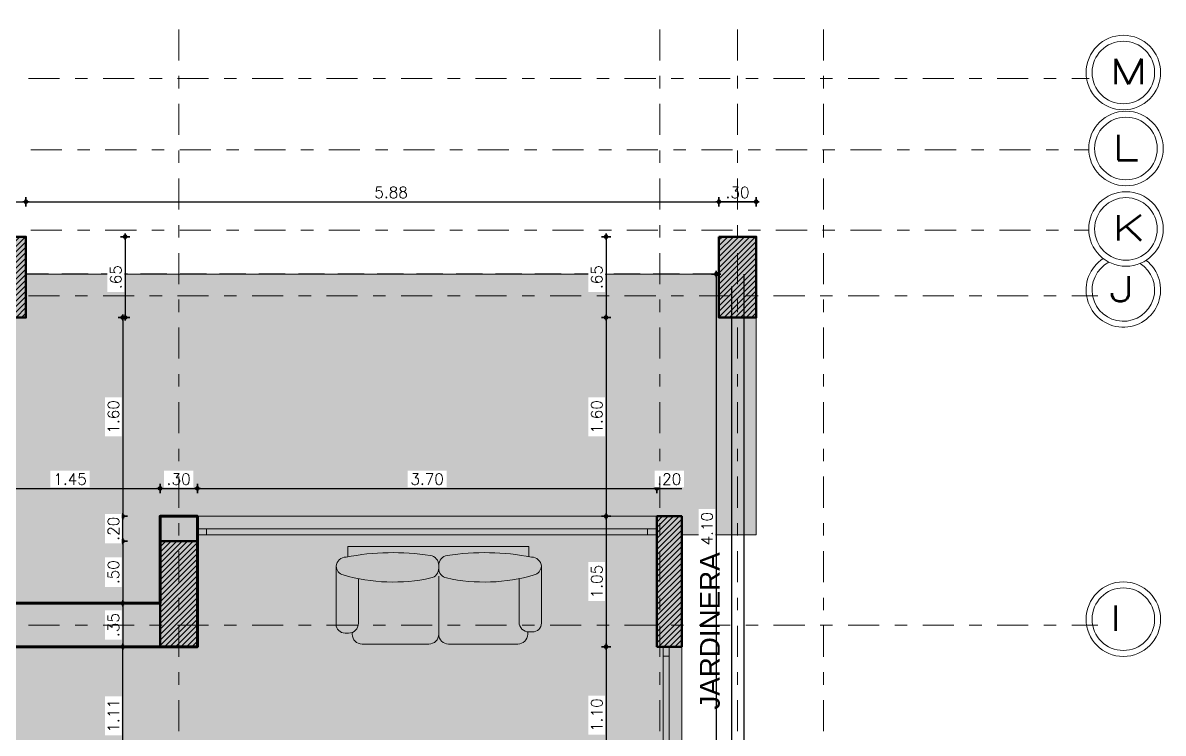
# Model space of a CAD drawing. Header units: metres. Extents: x -50 to 76, y -61 to 14.
# Drawn here: x -6.34 to 2.84, y 0.55 to 6.27 of the extents above; entities that cross this region are included whole.
import ezdxf

# ---------------------------------------------------------------- set-up
doc = ezdxf.new("R2010")
doc.units = ezdxf.units.M
doc.header["$MEASUREMENT"] = 0
for name, pattern in [('CENTERX2', [4, 2.5, -0.5, 0.5, -0.5]), ('DASHDOT2', [0.5, 0.25, -0.125, 0, -0.125]), ('Línea Oculta', [0.3175, 0.211667, -0.105833])]:
    doc.linetypes.add(name, pattern=pattern)
for name, color, linetype, lineweight in [('1 AREAS', 65, 'Continuous', 50), ('1 AREAS HACH', 250, 'Continuous', 9), ('1 COLUMNAS', 1, 'Continuous', 50), ('1 MATERAS', 45, 'Continuous', 25), ('1 MUEBLES', 46, 'Continuous', 18), ('1 MUROS', 255, 'Continuous', 60), ('1 PROYECCIONES', 144, 'Continuous', 25), ('1 RELLENO COLUMNAS', 225, 'Continuous', 18), ('1 TEXTOS', 4, 'Continuous', 20), ('1 VENTANAS', 2, 'Continuous', 18), ('_TXT1', 7, 'Continuous', 0), ('achurados', 251, 'Continuous', 0), ('COTAS', 251, 'Continuous', 35), ('EJES', 251, 'CENTERX2', 0), ('F-PLANO 3', 81, 'Continuous', 20)]:
    doc.layers.add(name, color=color, linetype=linetype, lineweight=lineweight)
doc.styles.add('cotas', font='romans.shx')
doc.styles.add('Estilo_Generado_1', font='arial.ttf')
doc.styles.add('ROMANS', font='romans', dxfattribs={"width": 0.7})
doc.dimstyles.new('COT-50', dxfattribs={"dimscale": 0.5, "dimtxt": 0.18, "dimasz": 0.05, "dimexe": 0.08, "dimexo": 0.1, "dimgap": 0.06, "dimtad": 1, "dimzin": 4, "dimdsep": 46, "dimtxsty": 'cotas', "dimblk1": 'COTA', "dimblk2": 'COTA', "dimsah": 1, "dimcen": 0.09, "dimse1": 1, "dimse2": 1, "dimclrd": 256, "dimclre": 253, "dimclrt": 14, "dimadec": 0, "dimazin": 0, "dimtfac": 1, "dimtix": 1, "dimtmove": 0, "dimatfit": 3, "dimldrblk": 'COTA', "dimfxl": 1, "dimtfill": 1, "dimtfillclr": 256, "dimtolj": 1, "dimtzin": 12, "dimarcsym": 0})
pattern_1 = [(45, (-1840.654124, 942.824767), (-0.0220970869, 0.0220970869), [])]

# ---------------------------------------------------------------- blocks, each defined once
blk = doc.blocks.new('SILLON-4')
for p, q in [((-0.729, 0), (0.729, 0)), ((-0.729, -0.0807), (-0.729, 0)), ((0.729, 0), (0.729, -0.082)), ((-0.8299, -0.1582), (-0.8302, -0.1582)), ((-0.8302, -0.1582), (-0.8302, -0.1647)), ((-0.8302, -0.6153), (-0.8302, -0.1647)), ((-0.0036, -0.1745), (-0.0036, -0.1502)), ((-0.0036, -0.1745), (-0.0036, -0.1502)), ((0.8227, -0.1583), (0.823, -0.1583)), ((0.823, -0.6246), (0.823, -0.1583)), ((-0.6502, -0.2581), (-0.6502, -0.6073)), ((-0.0036, -0.2375), (-0.0036, -0.7047)), ((0.643, -0.2581), (0.643, -0.6166)), ((0.643, -0.5166), (0.6422, -0.5166)), ((-0.7302, -0.6873), (-0.7582, -0.6873)), ((-0.7198, -0.6866), (-0.7198, -0.6868)), ((-0.7198, -0.6866), (-0.7198, -0.7047)), ((-0.0036, -0.6507), (-0.0036, -0.7047)), ((0.6929, -0.6907), (0.6929, -0.7047)), ((0.751, -0.6966), (0.723, -0.6966)), ((-0.6398, -0.7847), (-0.0836, -0.7847)), ((0.0764, -0.7847), (0.6129, -0.7847))]:
    blk.add_line(p, q)
for centre, radius, start, end in [((-0.7502, -0.1647), 0.08, 90, 175.25708), ((-0.3715, -2.0462), 1.9977, 81.36729, 100.92894), ((-0.0836, -0.1502), 0.08, 0, 81.36729), ((0.0764, -0.1502), 0.08, 98.63271, 180), ((0.3642, -2.0462), 1.9977, 79.07106, 98.63271), ((0.743, -0.1647), 0.08, 4.74292, 90), ((-0.7502, -0.1515), 0.08, 184.74292, 253.81105), ((-0.0836, -0.1745), 0.08, 282.23323, 0), ((0.0764, -0.1745), 0.08, 180, 257.76677), ((0.743, -0.1515), 0.08, 286.18895, 355.25708), ((-0.3715, 1.1531), 1.4385, 253.81105, 282.23323), ((0.3642, 1.1531), 1.4385, 257.76677, 286.18895), ((-0.7582, -0.6153), 0.072, 180, 270), ((-0.7302, -0.6073), 0.08, 270, 0), ((0.723, -0.6166), 0.08, 180, 270), ((0.751, -0.6246), 0.072, 270, 0), ((-0.6398, -0.7047), 0.08, 180, 270), ((-0.0836, -0.7047), 0.08, 270, 0), ((0.0764, -0.7047), 0.08, 180, 270), ((0.6129, -0.7047), 0.08, 270, 0)]:
    blk.add_arc(centre, radius, start, end)
blk = doc.blocks.new('COTA')
for p, q in [((-1, 0), (1, 0)), ((0, 1.5), (0, -1.5))]:
    blk.add_line(p, q)
blk.add_circle((0, 0), 0.5)
blk = doc.blocks.new('*D48')
at = {"layer": 'COTAS', "lineweight": -2, "transparency": 16777216}
blk.add_line((-19.5095, 7.1419), (0.2405, 7.1419), dxfattribs=at)
at = {"layer": 'Defpoints', "color": 0, "transparency": 16777216}
for p in [(0.2655, 7.1419), (-19.5345, 4.75), (0.2655, 0.15)]:
    blk.add_point(p, dxfattribs=at)
at = {"layer": 'COTAS', "lineweight": -2, "transparency": 16777216, "xscale": 0.025, "yscale": 0.025, "zscale": 0.025, "rotation": 180}
blk.add_blockref('COTA', (-19.5345, 7.1419), dxfattribs=at)
at = {"layer": 'COTAS', "lineweight": -2, "transparency": 16777216, "xscale": 0.025, "yscale": 0.025, "zscale": 0.025}
blk.add_blockref('COTA', (0.2655, 7.1419), dxfattribs=at)
at = {"layer": 'COTAS', "color": 14, "transparency": 16777216, "insert": (-9.6024, 7.2169), "char_height": 0.09, "attachment_point": 5, "style": 'cotas', "bg_fill": 3, "box_fill_scale": 1.25, "bg_fill_color": 256, "bg_fill_true_color": 13158600, "bg_fill_transparency": 0}
blk.add_mtext('\\A1;19.80', dxfattribs=at)
blk = doc.blocks.new('*D50')
at = {"layer": 'COTAS', "lineweight": -2, "transparency": 16777216}
blk.add_line((-6.6595, 4.8318), (-6.3395, 4.8318), dxfattribs=at)
at = {"layer": 'Defpoints', "color": 0, "transparency": 16777216}
for p in [(-6.3145, 4.8318), (-6.6845, 4.55), (-6.3145, 4.55)]:
    blk.add_point(p, dxfattribs=at)
at = {"layer": 'COTAS', "lineweight": -2, "transparency": 16777216, "xscale": 0.025, "yscale": 0.025, "zscale": 0.025, "rotation": 180}
blk.add_blockref('COTA', (-6.6845, 4.8318), dxfattribs=at)
at = {"layer": 'COTAS', "lineweight": -2, "transparency": 16777216, "xscale": 0.025, "yscale": 0.025, "zscale": 0.025}
blk.add_blockref('COTA', (-6.3145, 4.8318), dxfattribs=at)
at = {"layer": 'COTAS', "color": 14, "transparency": 16777216, "insert": (-6.4995, 4.9068), "char_height": 0.09, "attachment_point": 5, "style": 'cotas', "bg_fill": 3, "box_fill_scale": 1.25, "bg_fill_color": 256, "bg_fill_true_color": 13158600, "bg_fill_transparency": 0}
blk.add_mtext('\\A1;.37', dxfattribs=at)
blk = doc.blocks.new('*D60')
at = {"layer": 'COTAS', "lineweight": -2, "transparency": 16777216}
blk.add_line((-6.2895, 4.8318), (-0.4595, 4.8318), dxfattribs=at)
at = {"layer": 'Defpoints', "color": 0, "transparency": 16777216}
for p in [(-0.4345, 4.8318), (-6.3145, 4.55), (-0.4345, 4.55)]:
    blk.add_point(p, dxfattribs=at)
at = {"layer": 'COTAS', "lineweight": -2, "transparency": 16777216, "xscale": 0.025, "yscale": 0.025, "zscale": 0.025, "rotation": 180}
blk.add_blockref('COTA', (-6.3145, 4.8318), dxfattribs=at)
at = {"layer": 'COTAS', "lineweight": -2, "transparency": 16777216, "xscale": 0.025, "yscale": 0.025, "zscale": 0.025}
blk.add_blockref('COTA', (-0.4345, 4.8318), dxfattribs=at)
at = {"layer": 'COTAS', "color": 14, "transparency": 16777216, "insert": (-3.3745, 4.9068), "char_height": 0.09, "attachment_point": 5, "style": 'cotas', "bg_fill": 3, "box_fill_scale": 1.25, "bg_fill_color": 256, "bg_fill_true_color": 13158600, "bg_fill_transparency": 0}
blk.add_mtext('\\A1;5.88', dxfattribs=at)
blk = doc.blocks.new('*D61')
at = {"layer": 'COTAS', "lineweight": -2, "transparency": 16777216}
blk.add_line((-0.4595, 4.8318), (-0.7095, 4.8318), dxfattribs=at)
at = {"layer": 'Defpoints', "color": 0, "transparency": 16777216}
for p in [(-0.7345, 4.55), (-0.4345, 4.55)]:
    blk.add_point(p, dxfattribs=at)
at = {"layer": 'COTAS', "lineweight": -2, "transparency": 16777216, "xscale": 0.025, "yscale": 0.025, "zscale": 0.025, "rotation": 180}
blk.add_blockref('COTA', (-0.7345, 4.8318), dxfattribs=at)
at = {"layer": 'COTAS', "lineweight": -2, "transparency": 16777216, "xscale": 0.025, "yscale": 0.025, "zscale": 0.025}
blk.add_blockref('COTA', (-0.4345, 4.8318), dxfattribs=at)
at = {"layer": 'COTAS', "color": 14, "transparency": 16777216, "insert": (-0.5845, 4.9068), "char_height": 0.09, "attachment_point": 5, "style": 'cotas', "bg_fill": 3, "box_fill_scale": 1.25, "bg_fill_color": 256, "bg_fill_true_color": 13158600, "bg_fill_transparency": 0}
blk.add_mtext('\\A1;.30', dxfattribs=at)
at = {"layer": 'Defpoints', "color": 0, "transparency": 16777216}
blk.add_point((-0.7345, 4.8318), dxfattribs=at)
blk = doc.blocks.new('*D62')
at = {"layer": 'COTAS', "lineweight": -2, "transparency": 16777216}
blk.add_line((-0.4595, 6.4069), (-10.8595, 6.4069), dxfattribs=at)
at = {"layer": 'Defpoints', "color": 0, "transparency": 16777216}
for p in [(-10.8845, 6.4069), (-10.8845, 5.9), (-0.4345, 4.55)]:
    blk.add_point(p, dxfattribs=at)
at = {"layer": 'COTAS', "lineweight": -2, "transparency": 16777216, "xscale": 0.025, "yscale": 0.025, "zscale": 0.025, "rotation": 180}
blk.add_blockref('COTA', (-10.8845, 6.4069), dxfattribs=at)
at = {"layer": 'COTAS', "lineweight": -2, "transparency": 16777216, "xscale": 0.025, "yscale": 0.025, "zscale": 0.025}
blk.add_blockref('COTA', (-0.4345, 6.4069), dxfattribs=at)
at = {"layer": 'COTAS', "color": 14, "transparency": 16777216, "insert": (-5.6595, 6.4819), "char_height": 0.09, "attachment_point": 5, "style": 'cotas', "bg_fill": 3, "box_fill_scale": 1.25, "bg_fill_color": 256, "bg_fill_true_color": 13158600, "bg_fill_transparency": 0}
blk.add_mtext('\\A1;10.45', dxfattribs=at)
blk = doc.blocks.new('*D70')
at = {"layer": 'COTAS', "lineweight": -2, "transparency": 16777216}
blk.add_line((-6.6595, 2.5245), (-5.2595, 2.5245), dxfattribs=at)
at = {"layer": 'Defpoints', "color": 0, "transparency": 16777216}
for p in [(-5.2345, 2.5245), (-6.6845, 1.6), (-5.2345, 1.6)]:
    blk.add_point(p, dxfattribs=at)
at = {"layer": 'COTAS', "lineweight": -2, "transparency": 16777216, "xscale": 0.025, "yscale": 0.025, "zscale": 0.025, "rotation": 180}
blk.add_blockref('COTA', (-6.6845, 2.5245), dxfattribs=at)
at = {"layer": 'COTAS', "lineweight": -2, "transparency": 16777216, "xscale": 0.025, "yscale": 0.025, "zscale": 0.025}
blk.add_blockref('COTA', (-5.2345, 2.5245), dxfattribs=at)
at = {"layer": 'COTAS', "color": 14, "transparency": 16777216, "insert": (-5.9595, 2.5995), "char_height": 0.09, "attachment_point": 5, "style": 'cotas', "bg_fill": 3, "box_fill_scale": 1.25, "bg_fill_color": 256, "bg_fill_true_color": 13158600, "bg_fill_transparency": 0}
blk.add_mtext('\\A1;1.45', dxfattribs=at)
blk = doc.blocks.new('*D71')
at = {"layer": 'COTAS', "lineweight": -2, "transparency": 16777216}
blk.add_line((-5.2095, 2.5245), (-4.9595, 2.5245), dxfattribs=at)
at = {"layer": 'Defpoints', "color": 0, "transparency": 16777216}
for p in [(-5.2345, 2.3), (-4.9345, 2.3)]:
    blk.add_point(p, dxfattribs=at)
at = {"layer": 'COTAS', "lineweight": -2, "transparency": 16777216, "xscale": 0.025, "yscale": 0.025, "zscale": 0.025, "rotation": 180}
blk.add_blockref('COTA', (-5.2345, 2.5245), dxfattribs=at)
at = {"layer": 'COTAS', "lineweight": -2, "transparency": 16777216, "xscale": 0.025, "yscale": 0.025, "zscale": 0.025}
blk.add_blockref('COTA', (-4.9345, 2.5245), dxfattribs=at)
at = {"layer": 'COTAS', "color": 14, "transparency": 16777216, "insert": (-5.0845, 2.5995), "char_height": 0.09, "attachment_point": 5, "style": 'cotas', "bg_fill": 3, "box_fill_scale": 1.25, "bg_fill_color": 256, "bg_fill_true_color": 13158600, "bg_fill_transparency": 0}
blk.add_mtext('\\A1;.30', dxfattribs=at)
at = {"layer": 'Defpoints', "color": 0, "transparency": 16777216}
blk.add_point((-4.9345, 2.5245), dxfattribs=at)
blk = doc.blocks.new('*D72')
at = {"layer": 'COTAS', "lineweight": -2, "transparency": 16777216}
blk.add_line((-4.9095, 2.5245), (-1.2595, 2.5245), dxfattribs=at)
at = {"layer": 'Defpoints', "color": 0, "transparency": 16777216}
for p in [(-1.2345, 2.5245), (-4.9345, 2.3), (-1.2345, 2.3)]:
    blk.add_point(p, dxfattribs=at)
at = {"layer": 'COTAS', "lineweight": -2, "transparency": 16777216, "xscale": 0.025, "yscale": 0.025, "zscale": 0.025, "rotation": 180}
blk.add_blockref('COTA', (-4.9345, 2.5245), dxfattribs=at)
at = {"layer": 'COTAS', "lineweight": -2, "transparency": 16777216, "xscale": 0.025, "yscale": 0.025, "zscale": 0.025}
blk.add_blockref('COTA', (-1.2345, 2.5245), dxfattribs=at)
at = {"layer": 'COTAS', "color": 14, "transparency": 16777216, "insert": (-3.0845, 2.5995), "char_height": 0.09, "attachment_point": 5, "style": 'cotas', "bg_fill": 3, "box_fill_scale": 1.25, "bg_fill_color": 256, "bg_fill_true_color": 13158600, "bg_fill_transparency": 0}
blk.add_mtext('\\A1;3.70', dxfattribs=at)
blk = doc.blocks.new('*D73')
at = {"layer": 'COTAS', "lineweight": -2, "transparency": 16777216}
blk.add_line((-1.2345, 2.5245), (-1.0345, 2.5245), dxfattribs=at)
at = {"layer": 'Defpoints', "color": 0, "transparency": 16777216}
for p in [(-1.2345, 2.3), (-1.0345, 2.3)]:
    blk.add_point(p, dxfattribs=at)
at = {"layer": 'COTAS', "color": 14, "transparency": 16777216, "insert": (-1.1345, 2.5995), "char_height": 0.09, "attachment_point": 5, "style": 'cotas', "bg_fill": 3, "box_fill_scale": 1.25, "bg_fill_color": 256, "bg_fill_true_color": 13158600, "bg_fill_transparency": 0}
blk.add_mtext('\\A1;.20', dxfattribs=at)
at = {"layer": 'Defpoints', "color": 0, "transparency": 16777216}
blk.add_point((-1.0345, 2.5245), dxfattribs=at)
blk = doc.blocks.new('*D162')
at = {"layer": 'COTAS', "lineweight": -2, "transparency": 16777216}
blk.add_line((-5.5353, 0.1639), (-5.5353, 1.225), dxfattribs=at)
at = {"layer": 'Defpoints', "color": 0, "transparency": 16777216}
for p in [(-5.5353, 1.25), (-4.9345, 1.25), (-4.9345, 0.1389)]:
    blk.add_point(p, dxfattribs=at)
at = {"layer": 'COTAS', "lineweight": -2, "transparency": 16777216, "xscale": 0.025, "yscale": 0.025, "zscale": 0.025}
for p, rotation in [((-5.5353, 1.25), 90), ((-5.5353, 0.1389), 270)]:
    blk.add_blockref('COTA', p, dxfattribs=dict(at, rotation=rotation))
at = {"layer": 'COTAS', "color": 14, "transparency": 16777216, "insert": (-5.6103, 0.6944), "char_height": 0.09, "attachment_point": 5, "rotation": 90, "style": 'cotas', "bg_fill": 3, "box_fill_scale": 1.25, "bg_fill_color": 256, "bg_fill_true_color": 13158600, "bg_fill_transparency": 0}
blk.add_mtext('\\A1;1.11', dxfattribs=at)
blk = doc.blocks.new('*D163')
at = {"layer": 'COTAS', "lineweight": -2, "transparency": 16777216}
blk.add_line((-5.5353, 1.575), (-5.5353, 1.275), dxfattribs=at)
at = {"layer": 'Defpoints', "color": 0, "transparency": 16777216}
for p in [(-6.6845, 1.6), (-6.6845, 1.25), (-5.5353, 1.25)]:
    blk.add_point(p, dxfattribs=at)
at = {"layer": 'COTAS', "lineweight": -2, "transparency": 16777216, "xscale": 0.025, "yscale": 0.025, "zscale": 0.025}
for p, rotation in [((-5.5353, 1.6), 90), ((-5.5353, 1.25), 270)]:
    blk.add_blockref('COTA', p, dxfattribs=dict(at, rotation=rotation))
at = {"layer": 'COTAS', "color": 14, "transparency": 16777216, "insert": (-5.6103, 1.425), "char_height": 0.09, "attachment_point": 5, "rotation": 90, "style": 'cotas', "bg_fill": 3, "box_fill_scale": 1.25, "bg_fill_color": 256, "bg_fill_true_color": 13158600, "bg_fill_transparency": 0}
blk.add_mtext('\\A1;.35', dxfattribs=at)
blk = doc.blocks.new('*D164')
at = {"layer": 'COTAS', "lineweight": -2, "transparency": 16777216}
blk.add_line((-5.5353, 2.075), (-5.5353, 1.625), dxfattribs=at)
at = {"layer": 'Defpoints', "color": 0, "transparency": 16777216}
for p in [(-5.2345, 2.1), (-5.5353, 1.6), (-5.2345, 1.6)]:
    blk.add_point(p, dxfattribs=at)
at = {"layer": 'COTAS', "lineweight": -2, "transparency": 16777216, "xscale": 0.025, "yscale": 0.025, "zscale": 0.025}
for p, rotation in [((-5.5353, 2.1), 90), ((-5.5353, 1.6), 270)]:
    blk.add_blockref('COTA', p, dxfattribs=dict(at, rotation=rotation))
at = {"layer": 'COTAS', "color": 14, "transparency": 16777216, "insert": (-5.6103, 1.85), "char_height": 0.09, "attachment_point": 5, "rotation": 90, "style": 'cotas', "bg_fill": 3, "box_fill_scale": 1.25, "bg_fill_color": 256, "bg_fill_true_color": 13158600, "bg_fill_transparency": 0}
blk.add_mtext('\\A1;.50', dxfattribs=at)
blk = doc.blocks.new('*D165')
at = {"layer": 'COTAS', "lineweight": -2, "transparency": 16777216}
blk.add_line((-5.5353, 3.875), (-5.5353, 2.325), dxfattribs=at)
at = {"layer": 'Defpoints', "color": 0, "transparency": 16777216}
for p in [(-6.3145, 3.9), (-5.5353, 2.3), (-5.2345, 2.3)]:
    blk.add_point(p, dxfattribs=at)
at = {"layer": 'COTAS', "lineweight": -2, "transparency": 16777216, "xscale": 0.025, "yscale": 0.025, "zscale": 0.025}
for p, rotation in [((-5.5353, 3.9), 90), ((-5.5353, 2.3), 270)]:
    blk.add_blockref('COTA', p, dxfattribs=dict(at, rotation=rotation))
at = {"layer": 'COTAS', "color": 14, "transparency": 16777216, "insert": (-5.6103, 3.1), "char_height": 0.09, "attachment_point": 5, "rotation": 90, "style": 'cotas', "bg_fill": 3, "box_fill_scale": 1.25, "bg_fill_color": 256, "bg_fill_true_color": 13158600, "bg_fill_transparency": 0}
blk.add_mtext('\\A1;1.60', dxfattribs=at)
blk = doc.blocks.new('*D166')
at = {"layer": 'COTAS', "lineweight": -2, "transparency": 16777216}
blk.add_line((-5.5157, 4.525), (-5.5157, 3.925), dxfattribs=at)
at = {"layer": 'Defpoints', "color": 0, "transparency": 16777216}
for p in [(-6.3145, 4.55), (-6.3145, 3.9), (-5.5157, 3.9)]:
    blk.add_point(p, dxfattribs=at)
at = {"layer": 'COTAS', "lineweight": -2, "transparency": 16777216, "xscale": 0.025, "yscale": 0.025, "zscale": 0.025}
for p, rotation in [((-5.5157, 4.55), 90), ((-5.5157, 3.9), 270)]:
    blk.add_blockref('COTA', p, dxfattribs=dict(at, rotation=rotation))
at = {"layer": 'COTAS', "color": 14, "transparency": 16777216, "insert": (-5.5907, 4.225), "char_height": 0.09, "attachment_point": 5, "rotation": 90, "style": 'cotas', "bg_fill": 3, "box_fill_scale": 1.25, "bg_fill_color": 256, "bg_fill_true_color": 13158600, "bg_fill_transparency": 0}
blk.add_mtext('\\A1;.65', dxfattribs=at)
blk = doc.blocks.new('*D167')
at = {"layer": 'COTAS', "lineweight": -2, "transparency": 16777216}
blk.add_line((-1.6433, 4.525), (-1.6433, 3.925), dxfattribs=at)
at = {"layer": 'Defpoints', "color": 0, "transparency": 16777216}
for p in [(-0.7345, 4.55), (-1.6433, 3.9), (-1.3845, 3.9)]:
    blk.add_point(p, dxfattribs=at)
at = {"layer": 'COTAS', "lineweight": -2, "transparency": 16777216, "xscale": 0.025, "yscale": 0.025, "zscale": 0.025}
for p, rotation in [((-1.6433, 4.55), 90), ((-1.6433, 3.9), 270)]:
    blk.add_blockref('COTA', p, dxfattribs=dict(at, rotation=rotation))
at = {"layer": 'COTAS', "color": 14, "transparency": 16777216, "insert": (-1.7183, 4.225), "char_height": 0.09, "attachment_point": 5, "rotation": 90, "style": 'cotas', "bg_fill": 3, "box_fill_scale": 1.25, "bg_fill_color": 256, "bg_fill_true_color": 13158600, "bg_fill_transparency": 0}
blk.add_mtext('\\A1;.65', dxfattribs=at)
blk = doc.blocks.new('*D168')
at = {"layer": 'COTAS', "lineweight": -2, "transparency": 16777216}
blk.add_line((-1.6433, 3.875), (-1.6433, 2.325), dxfattribs=at)
at = {"layer": 'Defpoints', "color": 0, "transparency": 16777216}
for p in [(-1.3845, 3.9), (-1.6433, 2.3), (-1.2345, 2.3)]:
    blk.add_point(p, dxfattribs=at)
at = {"layer": 'COTAS', "lineweight": -2, "transparency": 16777216, "xscale": 0.025, "yscale": 0.025, "zscale": 0.025}
for p, rotation in [((-1.6433, 3.9), 90), ((-1.6433, 2.3), 270)]:
    blk.add_blockref('COTA', p, dxfattribs=dict(at, rotation=rotation))
at = {"layer": 'COTAS', "color": 14, "transparency": 16777216, "insert": (-1.7183, 3.1), "char_height": 0.09, "attachment_point": 5, "rotation": 90, "style": 'cotas', "bg_fill": 3, "box_fill_scale": 1.25, "bg_fill_color": 256, "bg_fill_true_color": 13158600, "bg_fill_transparency": 0}
blk.add_mtext('\\A1;1.60', dxfattribs=at)
blk = doc.blocks.new('*D169')
at = {"layer": 'COTAS', "lineweight": -2, "transparency": 16777216}
blk.add_line((-1.6433, 2.275), (-1.6433, 1.275), dxfattribs=at)
at = {"layer": 'Defpoints', "color": 0, "transparency": 16777216}
for p in [(-1.2345, 2.3), (-1.6433, 1.25), (-1.2345, 1.25)]:
    blk.add_point(p, dxfattribs=at)
at = {"layer": 'COTAS', "lineweight": -2, "transparency": 16777216, "xscale": 0.025, "yscale": 0.025, "zscale": 0.025}
for p, rotation in [((-1.6433, 2.3), 90), ((-1.6433, 1.25), 270)]:
    blk.add_blockref('COTA', p, dxfattribs=dict(at, rotation=rotation))
at = {"layer": 'COTAS', "color": 14, "transparency": 16777216, "insert": (-1.7183, 1.775), "char_height": 0.09, "attachment_point": 5, "rotation": 90, "style": 'cotas', "bg_fill": 3, "box_fill_scale": 1.25, "bg_fill_color": 256, "bg_fill_true_color": 13158600, "bg_fill_transparency": 0}
blk.add_mtext('\\A1;1.05', dxfattribs=at)
blk = doc.blocks.new('*D170')
at = {"layer": 'COTAS', "lineweight": -2, "transparency": 16777216}
blk.add_line((-1.6433, 1.225), (-1.6433, 0.175), dxfattribs=at)
at = {"layer": 'Defpoints', "color": 0, "transparency": 16777216}
for p in [(-1.0345, 1.25), (-1.6433, 0.15), (-1.0345, 0.15)]:
    blk.add_point(p, dxfattribs=at)
at = {"layer": 'COTAS', "lineweight": -2, "transparency": 16777216, "xscale": 0.025, "yscale": 0.025, "zscale": 0.025}
for p, rotation in [((-1.6433, 1.25), 90), ((-1.6433, 0.15), 270)]:
    blk.add_blockref('COTA', p, dxfattribs=dict(at, rotation=rotation))
at = {"layer": 'COTAS', "color": 14, "transparency": 16777216, "insert": (-1.7183, 0.7), "char_height": 0.09, "attachment_point": 5, "rotation": 90, "style": 'cotas', "bg_fill": 3, "box_fill_scale": 1.25, "bg_fill_color": 256, "bg_fill_true_color": 13158600, "bg_fill_transparency": 0}
blk.add_mtext('\\A1;1.10', dxfattribs=at)
blk = doc.blocks.new('*D173')
at = {"layer": 'COTAS', "lineweight": -2, "transparency": 16777216}
blk.add_line((-0.7557, 4.225), (-0.7557, 0.175), dxfattribs=at)
at = {"layer": 'Defpoints', "color": 0, "transparency": 16777216}
for p in [(-1.0345, 4.25), (-1.0345, 0.15), (-0.7557, 0.15)]:
    blk.add_point(p, dxfattribs=at)
at = {"layer": 'COTAS', "lineweight": -2, "transparency": 16777216, "xscale": 0.025, "yscale": 0.025, "zscale": 0.025}
for p, rotation in [((-0.7557, 4.25), 90), ((-0.7557, 0.15), 270)]:
    blk.add_blockref('COTA', p, dxfattribs=dict(at, rotation=rotation))
at = {"layer": 'COTAS', "color": 14, "transparency": 16777216, "insert": (-0.8307, 2.2), "char_height": 0.09, "attachment_point": 5, "rotation": 90, "style": 'cotas', "bg_fill": 3, "box_fill_scale": 1.25, "bg_fill_color": 256, "bg_fill_true_color": 13158600, "bg_fill_transparency": 0}
blk.add_mtext('\\A1;4.10', dxfattribs=at)
blk = doc.blocks.new('*D410')
at = {"layer": '1 COLUMNAS', "lineweight": -2, "transparency": 16777216}
blk.add_line((-5.5353, 2.1), (-5.5353, 2.3), dxfattribs=at)
at = {"layer": 'Defpoints', "color": 0, "transparency": 16777216}
for p in [(-5.2345, 2.3), (-5.2345, 2.1)]:
    blk.add_point(p, dxfattribs=at)
at = {"layer": '1 COLUMNAS', "color": 14, "transparency": 16777216, "insert": (-5.6103, 2.2), "char_height": 0.09, "attachment_point": 5, "rotation": 90, "style": 'cotas', "bg_fill": 3, "box_fill_scale": 1.25, "bg_fill_color": 256, "bg_fill_true_color": 13158600, "bg_fill_transparency": 0}
blk.add_mtext('\\A1;.20', dxfattribs=at)
at = {"layer": 'Defpoints', "color": 0, "transparency": 16777216}
blk.add_point((-5.5353, 2.3), dxfattribs=at)

msp = doc.modelspace()

# ---------------------------------------------------------------- hatches: boundary and pattern name
at = {"layer": '1 AREAS HACH'}
h = msp.add_hatch(dxfattribs=at)
h.set_pattern_fill('ANGLE', color=256)
h.set_pattern_definition([(0, (-39.43992, 0), (0, 0.275), [0.2, -0.075]), (90, (-39.43992, 0), (-0.275, 2e-17), [0.2, -0.075])])
h.paths.add_polyline_path([(-15.4845, 4.75), (-19.2345, 4.75), (-19.5345, 4.75), (-19.5345, -4.5), (-16.6345, -4.5), (-16.6345, -5.75), (-12.2845, -5.75), (-12.2845, -4.5), (-10.5845, -4.5), (-10.5845, -5.3), (-10.1845, -5.3), (-10.1845, -4.5), (-5.2345, -4.5), (-5.2345, -5.3), (-5.0845, -5.3), (-5.0845, -6.8), (0.2655, -6.8), (0.2655, 0.15), (-1.0345, 0.15), (-1.0345, 2.15), (-0.4345, 2.15), (-0.4345, 4.55), (-0.7345, 4.55), (-0.7345, 4.25), (-6.3145, 4.25), (-6.3145, 4.55), (-6.6845, 4.55), (-6.6845, 1.4), (-10.8845, 1.4), (-10.8845, 2.55), (-11.0845, 2.55), (-11.0845, 4.75), (-10.8845, 4.75), (-10.8845, 5.9), (-11.2345, 5.9), (-11.2345, 5.35), (-15.4845, 5.35)])
at = {"layer": '1 RELLENO COLUMNAS'}
h = msp.add_hatch(dxfattribs=at)
h.set_pattern_fill('ANSI31', color=256, scale=0.25)
h.set_pattern_definition(pattern_1)
h.paths.add_polyline_path([(-15.1345, 5.35), (-15.4845, 5.35), (-15.4845, 5.15), (-15.1345, 5.15)])
h.paths.add_polyline_path([(-10.8845, 5.9), (-11.2345, 5.9), (-11.2345, 5.75), (-11.2345, 4.75), (-11.0595, 4.75), (-10.8845, 4.75)])
h.paths.add_polyline_path([(-10.8845, 2.55), (-11.2345, 2.55), (-11.2345, 1.6), (-11.2345, 1.25), (-10.8845, 1.25), (-10.8845, 1.6)])
h.paths.add_polyline_path([(-4.9345, 2.1), (-5.2345, 2.1), (-5.2345, 1.25), (-4.9345, 1.25), (-4.9345, 1.6)])
h.paths.add_polyline_path([(-6.3145, 4.55), (-6.6845, 4.55), (-6.6845, 3.9), (-6.3145, 3.9), (-6.3145, 4.25)])
h.paths.add_polyline_path([(-0.4345, 4.55), (-0.7345, 4.55), (-0.7345, 3.9), (-0.4345, 3.9)])
h.paths.add_polyline_path([(-1.0345, -2.65), (-1.3845, -2.65), (-1.3845, -3.75), (-1.0345, -3.75), (-1.0345, -3.45)])
h.paths.add_polyline_path([(-4.9345, -3.95), (-5.2345, -3.95), (-5.2345, -5.3), (-4.9345, -5.3)])
h.paths.add_polyline_path([(-10.1845, -3.95), (-10.5845, -3.95), (-10.5845, -5.3), (-10.1845, -5.3)])
h.paths.add_polyline_path([(-10.1845, -7.4), (-10.5845, -7.4), (-10.5845, -8.75), (-10.1845, -8.75)])
h.paths.add_polyline_path([(-12.0845, -4.2), (-12.5345, -4.2), (-12.5345, -4.5), (-12.2845, -4.5), (-12.0845, -4.5)])
h.paths.add_polyline_path([(-12.2845, -2.1), (-12.5345, -2.1), (-12.5345, -2.9), (-12.2845, -2.9)])
h.paths.add_polyline_path([(-16.3345, -2.601), (-16.6345, -2.601), (-16.6345, -2.901), (-16.4845, -2.901), (-16.4845, -2.9), (-16.3345, -2.9)])
h.paths.add_polyline_path([(-16.4845, -4.2), (-16.7845, -4.2), (-17.0845, -4.2), (-17.0845, -4.5), (-16.4845, -4.5)])
h.paths.add_polyline_path([(-18.9345, -4.2), (-19.5345, -4.2), (-19.5345, -4.5), (-19.2345, -4.5), (-18.9345, -4.5)])
h.paths.add_polyline_path([(-19.2345, -0.8), (-19.5345, -0.8), (-19.5345, -1.1), (-19.2345, -1.1)])
h.paths.add_polyline_path([(-16.4845, -0.8), (-16.7845, -0.8), (-16.7845, -1.1), (-16.4845, -1.1)])
h.paths.add_polyline_path([(-19.0845, 1.6), (-19.3074, 1.6013), (-19.5345, 1.6013), (-19.5345, 1.25), (-19.3095, 1.25), (-19.0845, 1.25)])
h.paths.add_polyline_path([(-15.1345, 2.3), (-15.4845, 2.3), (-15.4845, 1.25), (-15.1345, 1.25)])
h = msp.add_hatch(dxfattribs=at)
h.set_pattern_fill('ANSI31', color=256, scale=0.25)
h.set_pattern_definition(pattern_1)
h.paths.add_polyline_path([(-1.0345, 2.3), (-1.2345, 2.3), (-1.2345, 1.25), (-1.0345, 1.25)])

# ---------------------------------------------------------------- linework, layer by layer
at = {"layer": '1 AREAS', "lineweight": 13}
msp.add_lwpolyline([(-11.0845, 2.55), (-10.8845, 2.55), (-10.8845, 1.4), (-6.6845, 1.4), (-6.6845, 4.55), (-6.3145, 4.55), (-6.3145, 4.25), (-0.7345, 4.25), (-0.7345, 4.55), (-0.4345, 4.55), (-0.4345, 2.15), (-1.0345, 2.15), (-1.0345, 0.15)], dxfattribs=at)
at = {"layer": '1 MUROS'}
msp.add_lwpolyline([(-6.6845, 1.25), (-6.6845, 1.6), (-5.2345, 1.6), (-5.2345, 2.3), (-4.9345, 2.3), (-4.9345, 1.25)], close=True, dxfattribs=at)
at = {"layer": '1 PROYECCIONES', "linetype": 'Línea Oculta'}
msp.add_line((-0.7345, 4.25), (-6.3145, 4.25), dxfattribs=at)
at = {"layer": '1 VENTANAS'}
for p, q in [((-4.9345, 2.3), (-1.2345, 2.3)), ((-4.9345, 2.2), (-1.2345, 2.2)), ((-4.9345, 2.15), (-1.2345, 2.15)), ((-4.8595, 2.15), (-4.8595, 2.2)), ((-1.3095, 2.15), (-1.3095, 2.2)), ((-1.1845, 1.25), (-1.1845, 0.15)), ((-1.1345, 1.25), (-1.1345, 0.15)), ((-1.0345, 1.25), (-1.0345, 0.15)), ((-1.1845, 1.175), (-1.1345, 1.175))]:
    msp.add_line(p, q, dxfattribs=at)
at = {"layer": 'achurados', "color": 251, "linetype": 'ByBlock'}
for centre in [(2.5217, 5.8719), (2.5425, 5.2603), (2.5425, 4.6128), (2.5217, 1.4719)]:
    msp.add_circle(centre, 0.3, dxfattribs=at)
msp.add_arc((2.5217, 4.1219), 0.3, 122.60392, 52.54656, dxfattribs=at)
at = {"layer": 'F-PLANO 3', "color": 1, "linetype": 'ByBlock'}
for centre in [(2.5217, 5.8719), (2.5425, 5.2603), (2.5425, 4.6128), (2.5217, 1.4719)]:
    msp.add_circle(centre, 0.252, dxfattribs=at)
msp.add_arc((2.5217, 4.1219), 0.252, 117.36682, 57.78366, dxfattribs=at)

# ---------------------------------------------------------------- block references
at = {"layer": '1 MUEBLES', "xscale": -1}
msp.add_blockref('SILLON-4', (-2.9945, 2.0561), dxfattribs=at)

# ---------------------------------------------------------------- texts
at = {"layer": '_TXT1', "style": 'ROMANS', "width": 1.5}
for s, p in [('M', (2.4057, 5.7783)), ('L', (2.4265, 5.1667)), ('K', (2.4265, 4.5192)), ('J', (2.4057, 4.0283)), ('I', (2.4057, 1.3783))]:
    msp.add_text(s, height=0.2042, dxfattribs=at).set_placement(p)

# ---------------------------------------------------------------- next in the draw order: dimensions: what is measured, and where the dimension line sits
at = {"layer": 'COTAS'}
dim = msp.add_linear_dim(base=(0.2655, 7.1419), p1=(-19.5345, 4.75), p2=(0.2655, 0.15), dimstyle='COT-50', dxfattribs=at)
dim.commit()
dim.dimension.update_dxf_attribs({"geometry": '*D48', "text_midpoint": (-9.6024, 7.1419), "dimtype": 160})

# ---------------------------------------------------------------- next in the draw order: linework, layer by layer
at = {"layer": '1 MATERAS'}
for p, q in [((-0.5345, 4.25), (-0.5345, 0.15)), ((-0.6345, 4.15), (-0.6345, 0.15))]:
    msp.add_line(p, q, dxfattribs=at)
at = {"layer": 'EJES', "linetype": 'DASHDOT2'}
msp.add_line((0.108, -10.2308), (0.108, 7.233), dxfattribs=at)

# ---------------------------------------------------------------- next in the draw order: dimensions: what is measured, and where the dimension line sits
at = {"layer": 'COTAS'}
for base, p1, p2, picture, middle in [((-6.3145, 4.8318), (-6.6845, 4.55), (-6.3145, 4.55), '*D50', (-6.4995, 4.9068)), ((-5.2345, 2.5245), (-6.6845, 1.6), (-5.2345, 1.6), '*D70', (-5.9595, 2.5995))]:
    dim = msp.add_linear_dim(base=base, p1=p1, p2=p2, dimstyle='COT-50', dxfattribs=at)
    dim.commit()
    dim.dimension.update_dxf_attribs({"geometry": picture, "text_midpoint": middle})
dim = msp.add_linear_dim(base=(-5.5353, 1.25), p1=(-4.9345, 0.1389), p2=(-4.9345, 1.25), angle=90, dimstyle='COT-50', dxfattribs=at)
dim.commit()
dim.dimension.update_dxf_attribs({"geometry": '*D162', "text_midpoint": (-5.6103, 0.6944)})

# ---------------------------------------------------------------- next in the draw order: dimensions: what is measured, and where the dimension line sits
for base, p1, p2, picture, middle in [((-0.4345, 4.8318), (-6.3145, 4.55), (-0.4345, 4.55), '*D60', (-3.3745, 4.9068)), ((-4.9345, 2.5245), (-5.2345, 2.3), (-4.9345, 2.3), '*D71', (-5.0845, 2.5995))]:
    dim = msp.add_linear_dim(base=base, p1=p1, p2=p2, dimstyle='COT-50', dxfattribs=at)
    dim.commit()
    dim.dimension.update_dxf_attribs({"geometry": picture, "text_midpoint": middle})
dim = msp.add_linear_dim(base=(-5.5353, 1.25), p1=(-6.6845, 1.6), p2=(-6.6845, 1.25), angle=90, dimstyle='COT-50', dxfattribs=at)
dim.commit()
dim.dimension.update_dxf_attribs({"geometry": '*D163', "text_midpoint": (-5.6103, 1.425)})

# ---------------------------------------------------------------- next in the draw order: dimensions: what is measured, and where the dimension line sits
for base, p1, p2, picture, middle in [((-0.7345, 4.8318), (-0.4345, 4.55), (-0.7345, 4.55), '*D61', (-0.5845, 4.9068)), ((-1.2345, 2.5245), (-4.9345, 2.3), (-1.2345, 2.3), '*D72', (-3.0845, 2.5995))]:
    dim = msp.add_linear_dim(base=base, p1=p1, p2=p2, dimstyle='COT-50', dxfattribs=at)
    dim.commit()
    dim.dimension.update_dxf_attribs({"geometry": picture, "text_midpoint": middle})
for base, p1, p2, picture, middle in [((-5.5353, 2.3), (-6.3145, 3.9), (-5.2345, 2.3), '*D165', (-5.6103, 3.1)), ((-5.5353, 1.6), (-5.2345, 2.1), (-5.2345, 1.6), '*D164', (-5.6103, 1.85))]:
    dim = msp.add_linear_dim(base=base, p1=p1, p2=p2, angle=90, dimstyle='COT-50', dxfattribs=at)
    dim.commit()
    dim.dimension.update_dxf_attribs({"geometry": picture, "text_midpoint": middle})

# ---------------------------------------------------------------- next in the draw order: linework, layer by layer
at = {"layer": '1 COLUMNAS'}
msp.add_lwpolyline([(-4.9345, 2.1), (-5.2345, 2.1), (-5.2345, 1.25), (-4.9345, 1.25)], close=True, dxfattribs=at)

# ---------------------------------------------------------------- next in the draw order: dimensions: what is measured, and where the dimension line sits
at = {"layer": 'COTAS'}
for base, p1, p2, picture, middle in [((-10.8845, 6.4069), (-0.4345, 4.55), (-10.8845, 5.9), '*D62', (-5.6595, 6.4819)), ((-1.0345, 2.5245), (-1.2345, 2.3), (-1.0345, 2.3), '*D73', (-1.1345, 2.5995))]:
    dim = msp.add_linear_dim(base=base, p1=p1, p2=p2, dimstyle='COT-50', dxfattribs=at)
    dim.commit()
    dim.dimension.update_dxf_attribs({"geometry": picture, "text_midpoint": middle})

# ---------------------------------------------------------------- next in the draw order: linework, layer by layer
at = {"layer": 'EJES', "linetype": 'DASHDOT2'}
for p, q in [((-5.0845, -10.2308), (-5.0845, 7.233)), ((-5.0845, -10.2308), (-5.0845, 7.233)), ((-0.5845, -10.2308), (-0.5845, 7.233)), ((-21.2941, 5.825), (2.2474, 5.825)), ((-21.2755, 5.25), (2.2427, 5.25))]:
    msp.add_line(p, q, dxfattribs=at)

# ---------------------------------------------------------------- next in the draw order: dimensions: what is measured, and where the dimension line sits
at = {"layer": '1 COLUMNAS'}
dim = msp.add_linear_dim(base=(-5.5353, 2.3), p1=(-5.2345, 2.1), p2=(-5.2345, 2.3), angle=90, dimstyle='COT-50', dxfattribs=at)
dim.commit()
dim.dimension.update_dxf_attribs({"geometry": '*D410', "text_midpoint": (-5.6103, 2.2)})
at = {"layer": 'COTAS'}
for base, p1, p2, picture, middle in [((-5.5157, 3.9), (-6.3145, 4.55), (-6.3145, 3.9), '*D166', (-5.5907, 4.225)), ((-1.6433, 3.9), (-0.7345, 4.55), (-1.3845, 3.9), '*D167', (-1.7183, 4.225))]:
    dim = msp.add_linear_dim(base=base, p1=p1, p2=p2, angle=90, dimstyle='COT-50', dxfattribs=at)
    dim.commit()
    dim.dimension.update_dxf_attribs({"geometry": picture, "text_midpoint": middle})

# ---------------------------------------------------------------- next in the draw order: linework, layer by layer
at = {"layer": '1 COLUMNAS'}
msp.add_lwpolyline([(-6.6845, 4.55), (-6.3145, 4.55), (-6.3145, 3.9), (-6.6845, 3.9)], close=True, dxfattribs=at)
at = {"layer": 'EJES', "linetype": 'DASHDOT2'}
msp.add_line((-21.2755, 4.6025), (2.2427, 4.6025), dxfattribs=at)

# ---------------------------------------------------------------- next in the draw order: dimensions: what is measured, and where the dimension line sits
at = {"layer": 'COTAS'}
dim = msp.add_linear_dim(base=(-1.6433, 2.3), p1=(-1.3845, 3.9), p2=(-1.2345, 2.3), angle=90, dimstyle='COT-50', dxfattribs=at)
dim.commit()
dim.dimension.update_dxf_attribs({"geometry": '*D168', "text_midpoint": (-1.7183, 3.1)})

# ---------------------------------------------------------------- next in the draw order: dimensions: what is measured, and where the dimension line sits
dim = msp.add_linear_dim(base=(-1.6433, 1.25), p1=(-1.2345, 2.3), p2=(-1.2345, 1.25), angle=90, dimstyle='COT-50', dxfattribs=at)
dim.commit()
dim.dimension.update_dxf_attribs({"geometry": '*D169', "text_midpoint": (-1.7183, 1.775)})

# ---------------------------------------------------------------- next in the draw order: dimensions: what is measured, and where the dimension line sits
dim = msp.add_linear_dim(base=(-1.6433, 0.15), p1=(-1.0345, 1.25), p2=(-1.0345, 0.15), angle=90, dimstyle='COT-50', dxfattribs=at)
dim.commit()
dim.dimension.update_dxf_attribs({"geometry": '*D170', "text_midpoint": (-1.7183, 0.7)})

# ---------------------------------------------------------------- next in the draw order: linework, layer by layer
at = {"layer": 'EJES', "linetype": 'DASHDOT2'}
msp.add_line((-1.2095, -10.2308), (-1.2095, 7.233), dxfattribs=at)
msp.add_line((-1.2095, -10.2308), (-1.2095, 7.233), dxfattribs=at)

# ---------------------------------------------------------------- next in the draw order: dimensions: what is measured, and where the dimension line sits
at = {"layer": 'COTAS'}
dim = msp.add_linear_dim(base=(-0.7557, 0.15), p1=(-1.0345, 4.25), p2=(-1.0345, 0.15), angle=90, dimstyle='COT-50', dxfattribs=at)
dim.commit()
dim.dimension.update_dxf_attribs({"geometry": '*D173', "text_midpoint": (-0.8307, 2.2)})

# ---------------------------------------------------------------- next in the draw order: linework, layer by layer
at = {"layer": '1 COLUMNAS'}
for points in [[(-0.7345, 4.55), (-0.4345, 4.55), (-0.4345, 3.9), (-0.7345, 3.9)], [(-1.2345, 1.25), (-1.2345, 2.3), (-1.0345, 2.3), (-1.0345, 1.25)]]:
    msp.add_lwpolyline(points, close=True, dxfattribs=at)
at = {"layer": 'EJES', "linetype": 'DASHDOT2'}
for p, q in [((-21.2941, 4.075), (2.315, 4.075)), ((-21.2941, 1.425), (2.315, 1.425))]:
    msp.add_line(p, q, dxfattribs=at)

# ---------------------------------------------------------------- next in the draw order: texts
at = {"layer": '1 TEXTOS', "insert": (-0.8881, 0.7437), "char_height": 0.16, "attachment_point": 1, "rotation": 90, "style": 'Estilo_Generado_1'}
msp.add_mtext('\\A1;JARDINERA', dxfattribs=at)

doc.saveas('drawing.dxf')
